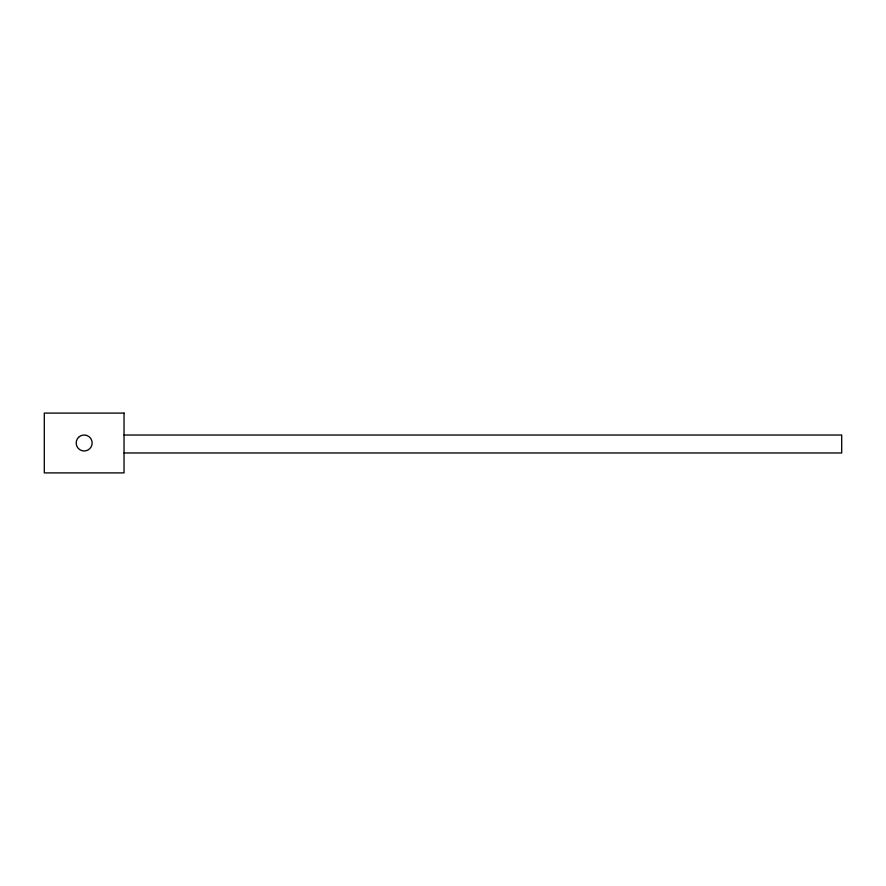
<?xml version="1.0" encoding="UTF-8"?>
<svg xmlns="http://www.w3.org/2000/svg" width="886" height="886" viewBox="0 0 886 886"><rect width="100%" height="100%" fill="white"/><g stroke="black" fill="none" stroke-linecap="round" stroke-linejoin="round"><path stroke-width="1.33" d="M124.04 435.026L841.7 435.026L841.7 452.967L124.04 452.967M78.533 437.363L77.259 439.013A7.974 7.974 0 0 0 89.807 448.637L91.081 446.987A7.974 7.974 0 0 0 78.533 437.363M124.04 413.097L44.3 413.097L44.3 472.902L124.04 472.902L124.04 413.097"/></g></svg>
